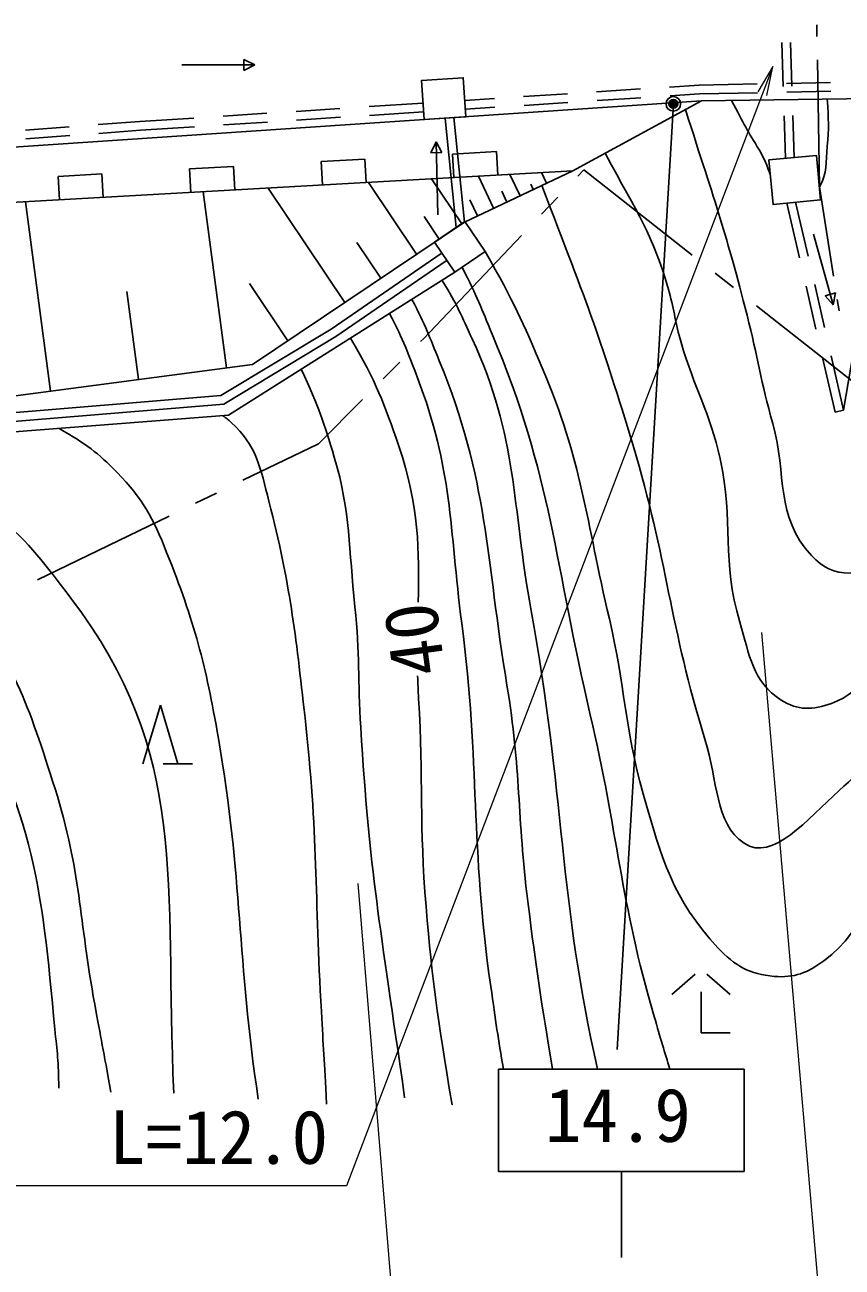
# Model space of a CAD drawing. Units: millimetres, scale not verified. Extents: x 40000 to 680000, y 20000 to 380000.
# Drawn here: x 130820 to 158750, y 244684 to 287104 of the extents above; entities that cross this region are included whole.
import ezdxf
from ezdxf.enums import TextEntityAlignment as Align

# ---------------------------------------------------------------- set-up
doc = ezdxf.new("R2010")
doc.units = ezdxf.units.MM
doc.header["$LTSCALE"] = 1000
doc.header["$PDMODE"] = 32
doc.header["$PDSIZE"] = 500
for name, color, linetype, lineweight in [('M-BGD', 7, 'Continuous', 25), ('M-BMK-ROW', 30, 'Continuous', 25), ('M-STR-HTXT', 7, 'Continuous', 13), ('M-STR-STRC', 7, 'Continuous', 25)]:
    doc.layers.add(name, color=color, linetype=linetype, lineweight=lineweight)
doc.styles.add('ＭＳ ゴシック', font='')
doc.styles.get('ＭＳ ゴシック').set_extended_font_data('MS Gothic')

# ---------------------------------------------------------------- blocks, each defined once
blk = doc.blocks.new('open_arrow')
at = {"color": 0, "linetype": 'Continuous', "lineweight": -2}
blk.add_lwpolyline([(7.5, 1.25), (0, 0), (7.5, -1.25)], dxfattribs=at)

msp = doc.modelspace()

# ---------------------------------------------------------------- linework, layer by layer
at = {"layer": 'M-BGD'}
for p, q in [((157883, 287104), (157889, 286704)), ((156732, 284999), (156683, 286499)), ((157032, 285006), (156983, 286505)), ((138307, 285548), (138308, 285923)), ((138308, 285923), (138682, 285734)), ((136183, 285742), (138682, 285734)), ((138682, 285734), (138307, 285548)), ((157902, 285904), (157972, 281570)), ((153865, 285044), (155850, 285085)), ((156850, 285106), (158349, 285137)), ((147864, 284654), (149361, 284752)), ((150359, 284816), (151855, 284914)), ((152853, 284978), (153865, 285044)), ((152870, 284679), (153878, 284744)), ((153878, 284744), (155858, 284785)), ((153943, 284511), (176400, 284830)), ((156858, 284806), (158358, 284837)), ((140089, 284150), (141585, 284247)), ((142583, 284312), (144423, 284431)), ((145854, 284524), (146866, 284590)), ((145874, 284225), (146882, 284290)), ((147880, 284355), (149377, 284452)), ((150375, 284517), (151872, 284614)), ((133331, 283697), (134756, 283804)), ((134756, 283804), (136596, 283923)), ((137594, 283988), (139091, 284085)), ((140109, 283851), (141606, 283948)), ((142604, 284012), (144444, 284132)), ((145560, 280181), (145185, 283911)), ((145842, 280370), (145484, 283941)), ((156812, 282546), (156765, 284000)), ((157111, 282575), (157065, 284006)), ((130838, 283512), (132334, 283623)), ((133353, 283398), (134777, 283504)), ((134777, 283504), (136616, 283624)), ((137614, 283689), (139111, 283786)), ((130860, 283212), (132356, 283324)), ((144696, 282732), (144874, 283112)), ((144935, 280612), (144874, 283112)), ((144874, 283112), (145070, 282741)), ((142441, 282520), (140944, 282435)), ((142486, 281721), (142441, 282520)), ((145070, 282741), (144696, 282732)), ((146934, 282774), (145436, 282689)), ((145436, 282689), (145482, 281891)), ((146979, 281975), (146934, 282774)), ((137948, 282266), (136451, 282182)), ((136451, 282182), (136496, 281383)), ((137994, 281467), (137948, 282266)), ((140944, 282435), (140989, 281637)), ((133456, 282012), (131958, 281928)), ((131958, 281928), (132003, 281129)), ((133501, 281213), (133456, 282012)), ((144210, 279275), (142564, 281726)), ((145749, 280308), (144716, 281847)), ((146839, 280841), (146321, 281938)), ((147743, 281267), (147398, 281999)), ((148647, 281694), (148475, 282060)), ((137710, 275391), (136914, 281406)), ((141759, 277628), (139137, 281532)), ((147291, 281054), (147118, 281420)), ((148195, 281481), (148109, 281664)), ((157972, 281570), (158456, 278520)), ((131694, 274595), (130838, 281063)), ((146290, 280582), (146031, 281130)), ((157292, 279154), (156862, 281014)), ((157587, 279207), (157161, 281053)), ((144980, 279791), (144463, 280561)), ((142985, 278451), (142162, 279677)), ((157774, 279952), (158448, 277545)), ((134702, 274993), (134304, 278001)), ((139807, 276317), (138496, 278269)), ((157854, 276718), (157516, 278180)), ((158149, 276771), (157812, 278233)), ((158166, 277855), (158528, 277956)), ((158448, 277545), (158166, 277855)), ((158528, 277956), (158448, 277545)), ((158581, 277730), (158644, 277335)), ((158507, 273884), (158078, 275744)), ((158800, 273951), (158374, 275797)), ((134851, 261871), (135451, 263871)), ((135451, 263871), (136051, 261871)), ((135551, 261871), (136551, 261871)), ((153727, 254690), (152927, 253990)), ((154127, 254690), (154927, 253990)), ((153927, 254090), (153927, 252690)), ((153927, 252690), (154927, 252690))]:
    msp.add_line(p, q, dxfattribs=at)
for points in [[(144461, 283872), (145891, 283968), (145802, 285297), (144372, 285200)], [(156246, 282492), (157869, 282647), (158015, 281124), (156391, 280969)], [(144820, 279684), (145520, 278659), (146552, 279363), (145853, 280388)]]:
    msp.add_lwpolyline(points, close=True, dxfattribs=at)
for points in [[(94523, 280092), (123156, 282436), (153943, 284511), (149552, 282121)], [(97797, 278066), (101125, 273564), (129882, 274355), (138603, 275509), (145842, 280370), (149552, 282121)], [(149552, 282121), (120445, 280475), (97797, 278066)], [(101961, 272792), (124197, 273343), (137523, 274443), (141287, 276714), (145045, 279296)], [(101969, 272492), (124213, 273043), (137618, 274149), (141449, 276461), (145215, 279049)], [(101125, 273564), (101839, 272008), (122120, 272555), (137779, 273775), (145520, 278659)], [(158507, 273884), (158800, 273951), (159293, 276889), (162360, 276649), (162917, 274304), (161617, 273590)]]:
    msp.add_lwpolyline(points, dxfattribs=at)
for points, knots in [([(153395, 284212), (154465, 280869), (154792, 279963), (155499, 277188), (155866, 275749), (155980, 274919), (156377, 273489), (156869, 271721), (156450, 270320), (157707, 268985), (158094, 268574), (158458, 268377), (159022, 268385), (159634, 268394), (159929, 268732), (160414, 269106), (160813, 269414), (161187, 269691), (161541, 269954)], [0, 0, 0, 0, 1, 1, 1, 2, 2, 2, 3, 3, 3, 4, 4, 4, 5, 5, 5, 6, 6, 6, 6]), ([(154970, 284525), (155394, 283706), (155520, 283469), (155922, 282822), (156083, 282563), (156188, 282268), (156293, 281995)], [0, 0, 0, 0, 1, 1, 1, 2, 2, 2, 2]), ([(157972, 281570), (158254, 282045), (158180, 282410), (158238, 282959), (158305, 283585), (158284, 283830), (158241, 284572)], [0, 0, 0, 0, 1, 1, 1, 2, 2, 2, 2]), ([(150647, 282717), (151787, 280615), (152284, 279947), (152834, 277988), (153022, 277321), (153049, 276927), (153244, 276262), (153705, 274687), (154226, 273882), (154580, 272280), (155054, 270140), (154619, 268807), (155252, 266708), (155591, 265581), (155677, 264687), (156665, 264048), (157230, 263682), (157752, 263705), (158385, 263935), (159559, 264362), (159780, 265304), (160565, 266276), (161672, 267648), (162400, 268777), (163158, 269931)], [0, 0, 0, 0, 1, 1, 1, 2, 2, 2, 3, 3, 3, 4, 4, 4, 5, 5, 5, 6, 6, 6, 7, 7, 7, 8, 8, 8, 8]), ([(146552, 279363), (147559, 277599), (147823, 276984), (148500, 275396), (149859, 272207), (149998, 270196), (150796, 266822), (151343, 264508), (151300, 263132), (151954, 260845), (152582, 258651), (152946, 257255), (154505, 255589), (155081, 254973), (155590, 254681), (156430, 254613), (157123, 254557), (157567, 254735), (158127, 255146), (159679, 256286), (159664, 257727), (160637, 259389), (162459, 262502), (163336, 264332), (165251, 267389), (166795, 269856), (167650, 271268), (169535, 273486), (171558, 275868), (172812, 277180), (175409, 278919), (177512, 280327), (178465, 280786), (181158, 281909)], [0, 0, 0, 0, 1, 1, 1, 2, 2, 2, 3, 3, 3, 4, 4, 4, 5, 5, 5, 6, 6, 6, 7, 7, 7, 8, 8, 8, 9, 9, 9, 10, 10, 10, 11, 11, 11, 11]), ([(148483, 281616), (150090, 277470), (150542, 276262), (151604, 272746), (152770, 268883), (152863, 266564), (154062, 262711), (154502, 261296), (154396, 259840), (155397, 259161), (156378, 258496), (157563, 259994), (158647, 260958), (159540, 261752), (159959, 262300), (160622, 263294), (162304, 265815), (162997, 267539), (164471, 269912)], [0, 0, 0, 0, 1, 1, 1, 2, 2, 2, 3, 3, 3, 4, 4, 4, 5, 5, 5, 6, 6, 6, 6]), ([(145764, 278825), (146297, 277794), (146411, 277440), (146792, 276538), (148833, 271709), (148938, 268643), (150142, 263541), (151086, 259541), (151164, 257190), (152325, 253248), (152549, 252489), (152682, 252019), (152863, 251447)], [0, 0, 0, 0, 1, 1, 1, 2, 2, 2, 3, 3, 3, 4, 4, 4, 4]), ([(145078, 278380), (145616, 277519), (145739, 277175), (146110, 276377), (147671, 273014), (147455, 270747), (148125, 267100), (149252, 260959), (149077, 257150), (150395, 251447)], [0, 0, 0, 0, 1, 1, 1, 2, 2, 2, 3, 3, 3, 3]), ([(148856, 251447), (148459, 253788), (148303, 254807), (148007, 257172), (147646, 260048), (147773, 261700), (147295, 264558), (146567, 268918), (146668, 271550), (144982, 275637), (144641, 276464), (144537, 276804), (144044, 277728)], [0, 0, 0, 0, 1, 1, 1, 2, 2, 2, 3, 3, 3, 4, 4, 4, 4]), ([(143283, 277248), (143789, 276282), (143900, 275922), (144237, 275049), (145436, 271945), (145326, 269967), (145752, 266667), (146375, 261848), (146044, 259075), (146743, 254267), (146915, 253083), (146993, 252483), (147173, 251447)], [0, 0, 0, 0, 1, 1, 1, 2, 2, 2, 3, 3, 3, 4, 4, 4, 4]), ([(141952, 276408), (142850, 274867), (143088, 274210), (143601, 272717), (144297, 270694), (144300, 269128), (144261, 267395)], [0, 0, 0, 0, 1, 1, 1, 2, 2, 2, 2]), ([(140269, 275346), (140877, 274018), (141041, 273547), (141395, 272347), (141964, 270412), (141881, 269238), (142101, 267233), (142276, 265631), (142199, 264720), (142298, 263111), (142604, 258147), (142948, 256479), (143799, 250467)], [0, 0, 0, 0, 1, 1, 1, 2, 2, 2, 3, 3, 3, 4, 4, 4, 4]), ([(141134, 250252), (141045, 251792), (141024, 252178), (140953, 253413), (140730, 257330), (140835, 259543), (140396, 263441), (140069, 266351), (139888, 267998), (139162, 270834), (138873, 271963), (138743, 272750), (137872, 273524), (137762, 273621), (137718, 273677), (137579, 273760)], [0, 0, 0, 0, 1, 1, 1, 2, 2, 2, 3, 3, 3, 4, 4, 4, 5, 5, 5, 5]), ([(131998, 273325), (132936, 272768), (133299, 272512), (133978, 271818), (134854, 270922), (135204, 270256), (135667, 269092), (136620, 266699), (136997, 265277), (137436, 262739), (138262, 257971), (138072, 255210), (138797, 250426)], [0, 0, 0, 0, 1, 1, 1, 2, 2, 2, 3, 3, 3, 4, 4, 4, 4]), ([(125164, 272792), (127351, 271957), (128321, 271690), (129903, 270329), (131011, 269375), (131506, 268696), (132390, 267533), (136473, 262164), (135584, 257886), (135910, 250628)], [0, 0, 0, 0, 1, 1, 1, 2, 2, 2, 3, 3, 3, 3]), ([(133765, 250657), (133494, 252120), (133426, 252486), (133209, 253659), (132678, 256535), (132734, 258234), (131852, 261022), (130965, 263828), (130402, 265506), (128551, 267794), (127339, 269290), (126200, 269768), (124402, 270456), (123491, 270804), (122914, 270785), (121948, 270915), (119869, 271196), (118665, 271869), (116605, 271470), (114990, 271158), (114053, 270876), (112653, 270011), (110676, 268789), (109659, 267906), (108089, 266192), (106925, 264920), (106359, 264124), (105404, 262689), (104046, 260648), (103416, 259418), (102265, 257254), (100867, 254624), (100471, 253672), (99015, 250354)], [0, 0, 0, 0, 1, 1, 1, 2, 2, 2, 3, 3, 3, 4, 4, 4, 5, 5, 5, 6, 6, 6, 7, 7, 7, 8, 8, 8, 9, 9, 9, 10, 10, 10, 11, 11, 11, 11]), ([(131977, 250798), (131985, 251718), (131920, 252029), (131847, 252814), (131395, 257654), (131102, 260796), (128238, 264723), (126813, 266676), (125634, 267508), (123614, 268836), (122003, 269895), (120790, 270081), (118865, 270183), (117921, 270233), (117345, 270217), (116463, 269874), (114695, 269185), (113678, 268739), (112194, 267557), (111302, 266847), (111002, 266237), (110231, 265398), (109748, 264872), (109420, 264627), (108986, 264060), (107197, 261725), (106388, 260273), (104884, 257745), (103267, 255028), (102784, 254047), (101058, 250611)], [0, 0, 0, 0, 1, 1, 1, 2, 2, 2, 3, 3, 3, 4, 4, 4, 5, 5, 5, 6, 6, 6, 7, 7, 7, 8, 8, 8, 9, 9, 9, 10, 10, 10, 10]), ([(144243, 264870), (144250, 264622), (144261, 264366), (144277, 264102), (144445, 261331), (144296, 259765), (144531, 256998), (144757, 254339), (144901, 253417), (145418, 250224)], [0, 0, 0, 0, 1, 1, 1, 2, 2, 2, 3, 3, 3, 3])]:
    msp.add_open_spline(points, degree=3, knots=knots, dxfattribs=at)
at = {"layer": 'M-BMK-ROW'}
for p, q in [((149720, 281940), (149924, 282155)), ((149924, 282155), (153619, 279244)), ((148480, 280636), (149031, 281216)), ((144440, 276388), (147791, 279911)), ((154405, 278625), (155033, 278130)), ((155819, 277511), (159747, 274417)), ((144343, 276290), (144440, 276388)), ((143070, 275017), (143636, 275583)), ((140857, 272803), (142363, 274310)), ((138274, 271553), (140857, 272803)), ((136654, 270769), (137374, 271117)), ((131254, 268154), (135754, 270333))]:
    msp.add_line(p, q, dxfattribs=at)
at = {"layer": 'M-STR-HTXT'}
for p, q in [((155994, 266354), (158485, 237602)), ((142195, 257779), (144580, 228972))]:
    msp.add_line(p, q, dxfattribs=at)
msp.add_lwpolyline([(156378, 285686), (141817, 247462), (109317, 247462)], dxfattribs=at)
msp.add_arc((233890, -718171), 965076, 85.21861, 99.4631, dxfattribs=at)
at = {"layer": 'M-STR-STRC'}
for p, q in [((152981, 284406), (151065, 252113)), ((147005, 251447), (155405, 251447)), ((147005, 247947), (147005, 251447)), ((155405, 247947), (155405, 251447)), ((155405, 247947), (147005, 247947)), ((151205, 247947), (151205, 245015))]:
    msp.add_line(p, q, dxfattribs=at)
for radius in [150, 120, 90, 60, 30]:
    msp.add_circle((152981, 284406), radius, dxfattribs=at)
msp.add_point((152981, 284406), dxfattribs=at)

# ---------------------------------------------------------------- block references
at = {"layer": 'M-STR-HTXT', "xscale": 133, "yscale": 133, "rotation": 249.1}
msp.add_blockref('open_arrow', (156378, 285686), dxfattribs=at)

# ---------------------------------------------------------------- texts
at = {"layer": 'M-BGD', "style": 'ＭＳ ゴシック'}
msp.add_text('40', height=1833, rotation=97.673, dxfattribs=at).set_placement((145735, 265071), align=Align.BOTTOM_LEFT)
at = {"layer": 'M-STR-HTXT', "style": 'ＭＳ ゴシック'}
msp.add_text('ヒューム管φ0.40\u3000\u3000L=12.0', height=1833, dxfattribs=at).set_placement((109317, 247662), align=Align.BOTTOM_LEFT)
at = {"layer": 'M-STR-STRC', "style": 'ＭＳ ゴシック'}
msp.add_text('14.9', height=1833, dxfattribs=at).set_placement((148592, 248411), align=Align.BOTTOM_LEFT)

doc.saveas('drawing.dxf')
